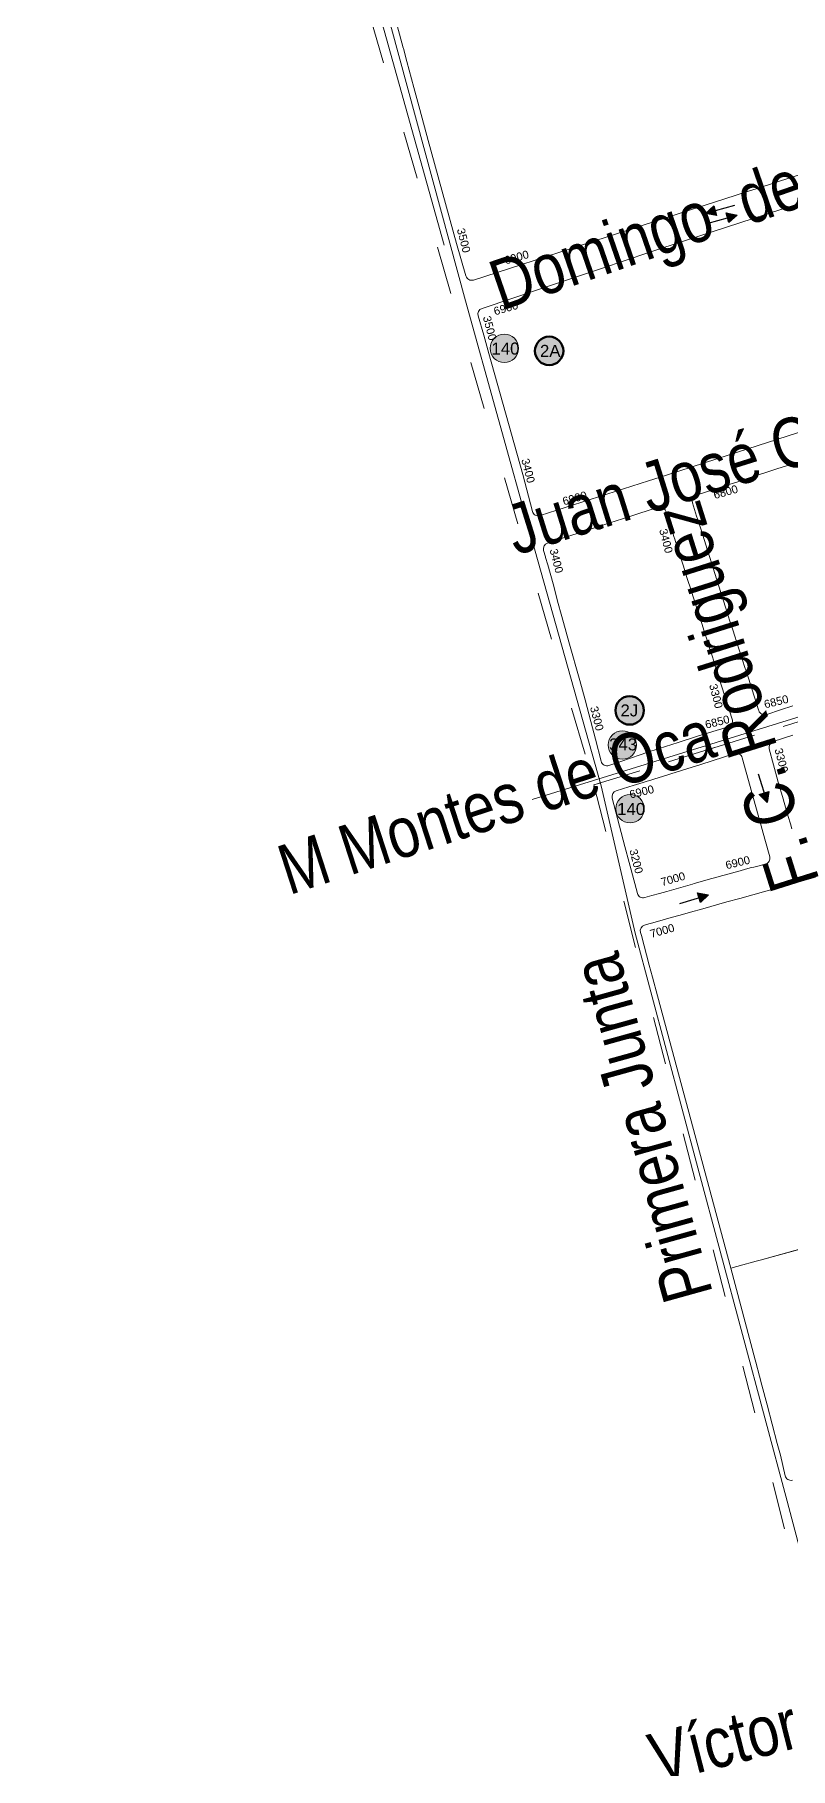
# Model space of a CAD drawing. Header units: millimetres. Extents: x 11558 to 23675, y 49449 to 61482.
# Drawn here: x 13688 to 14066, y 56112 to 56979 of the extents above; entities that cross this region are included whole.
import ezdxf

# ---------------------------------------------------------------- set-up
doc = ezdxf.new("R2010")
doc.units = ezdxf.units.MM
doc.linetypes.add('ACAD_ISO03W100', pattern=[30, 12, -18])
for name, color, linetype in [('0. plano base - nombres calles', 22, 'Continuous'), ('0. Plano Base - PLANO', 254, 'Continuous'), ('0. Plano base - sentido calles', 253, 'Continuous'), ('0.BARRIOS - DIVISIÓN', 12, 'ACAD_ISO03W100'), ('7. puesta en valor CC la lucila', 212, 'Continuous'), ('Linea 140 IDA', 101, 'Continuous'), ('Linea 343 IDA', 55, 'Continuous'), ('numeración', 7, 'Continuous')]:
    doc.layers.add(name, color=color, linetype=linetype)
doc.layers.add('Linea 175', color=7, linetype='Continuous', true_color=0x1090da)
doc.layers.add('Linea 252', color=7, linetype='Continuous', true_color=0x0d2f78)
doc.layers.get('7. puesta en valor CC la lucila').off()
doc.styles.get("Standard").update_dxf_attribs({"font": 'arial.ttf'})

# ---------------------------------------------------------------- blocks, each defined once
blk = doc.blocks.new('MANZANAS')
at = {"layer": '0. Plano Base - PLANO', "color": 0, "linetype": 'Continuous', "lineweight": 5}
for points in [[(5633426.37, 6178155.5), (5633399.28, 6178128.18), (5633391.35, 6178120.18), (5633388.55, 6178117.35), (5633383.6, 6178112.36), (5633369.03, 6178097.65), (5633367.46, 6178096.06), (5633286.97, 6178014.51, -0.423962), (5633282.65, 6178014.55), (5633271.03, 6178026.81), (5633234.67, 6178065.95), (5633223.89, 6178077.71), (5633216.09, 6178086.22), (5633207.07, 6178096.05), (5633202.46, 6178101.08), (5633202.27, 6178101.28), (5633173.11, 6178133.05)], [(5633538.39, 6178094.45), (5633440.39, 6177995.53), (5633417.9, 6177972.84), (5633412.85, 6177967.74), (5633410.95, 6177965.82), (5633370.77, 6177925.32, -0.430631), (5633366.41, 6177925.42), (5633353.61, 6177939.62), (5633310.74, 6177985.44), (5633304.19, 6177992.44), (5633297.26, 6177999.69, -0.402892), (5633297.28, 6178003.85), (5633319.79, 6178027.1), (5633340.74, 6178048.74), (5633341.12, 6178049.13), (5633358.5, 6178067.08), (5633361.82, 6178070.53), (5633363.29, 6178072.05), (5633367.41, 6178076.34), (5633436.67, 6178146.68)], [(5633526.87, 6177899.23), (5633522.31, 6177894.61), (5633517.2, 6177889.44), (5633517.09, 6177889.32, -0.414287), (5633512.84, 6177889.29), (5633512.61, 6177889.52), (5633505.05, 6177896.98), (5633503.48, 6177898.54), (5633497.65, 6177904.3), (5633497.15, 6177904.79), (5633490.12, 6177911.73), (5633484.7, 6177917.1), (5633483.05, 6177918.73), (5633479.77, 6177921.99), (5633477.04, 6177924.71), (5633475.91, 6177925.83), (5633474.61, 6177927.12), (5633468.72, 6177932.97), (5633461.73, 6177939.92), (5633458.8, 6177942.84), (5633454.65, 6177946.99), (5633447.53, 6177954.09), (5633442.43, 6177959.18), (5633440.36, 6177961.25), (5633435.46, 6177966.13, -0.411359), (5633435.43, 6177970.35), (5633447.52, 6177982.7), (5633449.21, 6177984.43), (5633451.08, 6177986.35), (5633452.19, 6177987.48), (5633452.88, 6177988.19), (5633454.57, 6177989.91), (5633461.48, 6177996.98), (5633462.55, 6177998.07), (5633465.51, 6178001.07), (5633468.33, 6178003.88), (5633471.22, 6178006.77)], [(5633554.63, 6177844.47), (5633552.9, 6177846.35), (5633550.24, 6177849.13), (5633547.75, 6177851.75), (5633544.43, 6177855.22), (5633544.3, 6177855.36), (5633537.57, 6177862.42), (5633537.44, 6177862.55), (5633526.28, 6177874.72, -0.398363), (5633526.35, 6177878.84), (5633533.59, 6177886.24)], [(5633655.51, 6177660.14), (5633640.08, 6177645.81), (5633638.62, 6177644.44), (5633637.12, 6177643.06), (5633633.43, 6177639.63), (5633628.88, 6177635.4), (5633533.64, 6177739.37), (5633527.07, 6177746.53), (5633522.84, 6177751.14), (5633512.56, 6177762.36), (5633511.41, 6177763.6, -0.412806), (5633511.56, 6177767.83), (5633512.25, 6177768.49), (5633515.58, 6177771.59), (5633521.66, 6177777.29), (5633525.01, 6177780.42), (5633528.98, 6177784.13), (5633533.6, 6177788.45), (5633542.78, 6177797.04), (5633547.63, 6177801.58), (5633576.31, 6177828.42)], [(5633705.07, 6177555.61, -0.415763), (5633700.83, 6177555.93), (5633694.02, 6177563.9), (5633691.59, 6177566.6), (5633689.95, 6177568.4), (5633676.46, 6177583.26), (5633669.65, 6177590.79), (5633666.53, 6177594.25), (5633661.67, 6177599.56), (5633660.85, 6177600.46), (5633628.88, 6177635.4), (5633633.43, 6177639.63), (5633637.12, 6177643.06), (5633638.62, 6177644.44), (5633640.08, 6177645.81), (5633657.23, 6177661.74)]]:
    blk.add_lwpolyline(points, format="xyb", dxfattribs=at)
for points in [[(5633458.96, 6177830.34, -0.441447), (5633454.53, 6177830.42), (5633446.95, 6177839.03), (5633440.8, 6177845.74), (5633433.2, 6177853.98), (5633426.42, 6177861.29), (5633412.74, 6177875.93), (5633405.82, 6177883.36), (5633402.88, 6177886.54), (5633399.11, 6177890.62), (5633392.29, 6177897.99), (5633385.54, 6177905.24), (5633382.88, 6177908.08), (5633382.65, 6177908.32), (5633380.4, 6177910.73, -0.402393), (5633380.45, 6177914.89), (5633384.5, 6177918.99), (5633396.24, 6177930.9), (5633403.4, 6177938.17), (5633410.41, 6177945.27), (5633421.28, 6177956.3, -0.415214), (5633425.53, 6177956.32), (5633431.1, 6177950.79), (5633432.95, 6177948.96), (5633434.99, 6177946.93), (5633436.01, 6177945.91), (5633438.92, 6177943.03), (5633446.08, 6177935.92), (5633450.25, 6177931.79), (5633452.48, 6177929.57), (5633453.16, 6177928.9), (5633460.24, 6177921.87), (5633462.02, 6177920.1), (5633462.1, 6177920.03), (5633464.53, 6177917.61), (5633467.38, 6177914.78), (5633470.25, 6177911.93), (5633470.37, 6177911.82), (5633474.38, 6177907.83), (5633475.84, 6177906.39), (5633479.05, 6177903.2), (5633481.77, 6177900.47), (5633482.74, 6177899.47), (5633485.85, 6177896.34), (5633489.04, 6177893.12), (5633490.85, 6177891.33), (5633503, 6177879.35, -0.416996), (5633503.01, 6177875.08), (5633500.2, 6177872.29), (5633498.87, 6177870.97), (5633498.5, 6177870.6), (5633494.05, 6177866.24), (5633491.54, 6177863.77), (5633484.43, 6177856.61), (5633477.33, 6177849.45), (5633472.79, 6177844.87), (5633470.26, 6177842.33), (5633463.29, 6177834.92)], [(5633551.12, 6177822.69), (5633546.71, 6177818.76), (5633545.82, 6177817.95), (5633543.44, 6177815.83), (5633541.43, 6177813.94), (5633533.48, 6177806.47), (5633533.06, 6177806.09), (5633530.76, 6177803.92), (5633524.05, 6177797.62), (5633523.44, 6177797.04), (5633513.7, 6177787.89), (5633510.93, 6177785.29), (5633508.05, 6177782.58), (5633505.32, 6177780.02, -0.419138), (5633501.04, 6177780.19), (5633492.82, 6177789.24), (5633490.33, 6177791.98), (5633484.73, 6177798.14), (5633467.92, 6177816.66, -0.402068), (5633468.03, 6177820.81), (5633472.69, 6177825.41), (5633474.37, 6177827.07), (5633478.06, 6177830.71), (5633479.12, 6177831.76), (5633481.33, 6177833.94), (5633482.39, 6177835), (5633486.87, 6177839.45), (5633488.32, 6177840.89), (5633490.34, 6177842.9), (5633494.27, 6177846.81), (5633499.46, 6177852.01), (5633512.03, 6177864.61, -0.425163), (5633516.35, 6177864.54), (5633533.74, 6177845.86), (5633540.42, 6177838.68), (5633541.7, 6177837.31), (5633545.11, 6177833.64), (5633551.32, 6177826.98, -0.420132)]]:
    blk.add_lwpolyline(points, format="xyb", close=True, dxfattribs=at)
blk = doc.blocks.new('140')
at = {"layer": 'Linea 140 IDA', "lineweight": 211, "true_color": 0xededed}
h = blk.add_hatch(color=7, dxfattribs=at)
h.dxf.hatch_style = 1
edge = h.paths.add_edge_path()
edge.add_arc((0, 0), 7.11, 0, 360)
at = {"layer": 'Linea 140 IDA', "lineweight": 9}
blk.add_circle((0, 0), 7.11, dxfattribs=at)
at = {"layer": 'Linea 140 IDA', "lineweight": 15, "insert": (-6.46, 2.88), "char_height": 6, "attachment_point": 1}
blk.add_mtext_dynamic_manual_height_columns('140', width=16.4579, gutter_width=12.5, heights=[0], dxfattribs=at)
blk = doc.blocks.new('343 ida')
at = {"layer": 'Linea 343 IDA', "lineweight": 211, "true_color": 0xededed}
h = blk.add_hatch(color=7, dxfattribs=at)
h.dxf.hatch_style = 1
edge = h.paths.add_edge_path()
edge.add_arc((0, 0), 7.11, 0, 360)
at = {"layer": 'Linea 343 IDA', "lineweight": 15}
blk.add_circle((0, 0), 7.11, dxfattribs=at)
at = {"layer": 'Linea 343 IDA', "lineweight": 211, "insert": (-6.63, 3.28), "char_height": 6, "attachment_point": 1}
blk.add_mtext_dynamic_manual_height_columns('343', width=12.2859, gutter_width=12.5, heights=[0], dxfattribs=at)

msp = doc.modelspace()

# ---------------------------------------------------------------- hatches: boundary and pattern name
at = {"layer": '0. Plano base - sentido calles', "linetype": 'Continuous', "lineweight": 25, "ltscale": 2, "true_color": 0x1a1a1a}
h = msp.add_hatch(color=250, dxfattribs=at)
h.dxf.hatch_style = 1
h.paths.add_polyline_path([(14023.43, 56889.16), (14028.91, 56888.1), (14028.24, 56890.51)])
h.paths.add_polyline_path([(14023.43, 56889.16), (14028.24, 56890.51), (14027.57, 56892.91)])
h = msp.add_hatch(color=250, dxfattribs=at)
h.dxf.hatch_style = 1
h.paths.add_polyline_path([(14039.22, 56888.37), (14033.73, 56889.44), (14034.4, 56887.03)])
h.paths.add_polyline_path([(14039.22, 56888.37), (14034.4, 56887.03), (14035.07, 56884.62)])
h = msp.add_hatch(color=250, dxfattribs=at)
h.dxf.hatch_style = 1
h.paths.add_polyline_path([(14054.27, 56594.75), (14055.14, 56600.27), (14052.75, 56599.52)])
h.paths.add_polyline_path([(14054.27, 56594.75), (14052.75, 56599.52), (14050.37, 56598.76)])
h = msp.add_hatch(color=250, dxfattribs=at)
h.dxf.hatch_style = 1
h.paths.add_polyline_path([(14025.01, 56548.6), (14019.49, 56549.5), (14020.23, 56547.12)])
h.paths.add_polyline_path([(14025.01, 56548.6), (14020.23, 56547.12), (14020.97, 56544.73)])
at = {"layer": 'Linea 175', "lineweight": 211, "true_color": 0xededed}
h = msp.add_hatch(color=7, dxfattribs=at)
h.dxf.hatch_style = 1
edge = h.paths.add_edge_path()
edge.add_arc((13945.25, 56820.45), 7.11, 0, 360)
h = msp.add_hatch(color=7, dxfattribs=at)
h.dxf.hatch_style = 1
edge = h.paths.add_edge_path()
edge.add_arc((13985.52, 56640.72), 7.11, 0, 360)

# ---------------------------------------------------------------- linework, layer by layer
at = {"layer": '0. Plano base - sentido calles', "color": 250, "linetype": 'Continuous', "lineweight": 25, "ltscale": 2, "true_color": 0x1a1a1a}
for points in [[(14037.88, 56893.19), (14023.43, 56889.16), (14027.57, 56892.91), (14028.91, 56888.1), (14023.43, 56889.16)], [(14024.77, 56884.35), (14039.22, 56888.37), (14035.07, 56884.62), (14033.73, 56889.44), (14039.22, 56888.37)], [(14049.73, 56609.05), (14054.27, 56594.75), (14050.37, 56598.76), (14055.14, 56600.27), (14054.27, 56594.75)], [(14010.68, 56544.15), (14025.01, 56548.6), (14020.97, 56544.73), (14019.49, 56549.5), (14025.01, 56548.6)]]:
    msp.add_lwpolyline(points, dxfattribs=at)
at = {"layer": '0.BARRIOS - DIVISIÓN', "color": 14, "lineweight": 18, "ltscale": 2}
for points in [[(15715, 57785.56), (15659.17, 57980.29), (15600.3, 58166.89), (14700.29, 57882.38), (13687.9, 57563.48), (13967.63, 56603.49), (14314.52, 56710.66), (14354.72, 56697.3), (14379.79, 56701.5), (14680.7, 56781.83), (14509.55, 57399.16), (14769.24, 57483.68), (15026.71, 57568.38), (15362.99, 57676.67), (15715, 57785.56)], [(16418.59, 58130.89), (16249.98, 58111.94), (16083.83, 58079.19), (15820.55, 58019.73), (15876.26, 57767.08), (15937.04, 57702.15), (16048.38, 57371.67), (16080.77, 57272.05), (16119.78, 56977.46), (16114.28, 56971.06), (16127.11, 56864.76), (15822.26, 56799.18), (15619.96, 56789.72), (15441.36, 56374.38), (15242.07, 56442.67), (14737.19, 56476.17), (14744.95, 56558.25), (14680.7, 56781.83), (14379.79, 56701.5), (14354.72, 56697.3), (14314.52, 56710.66), (13967.63, 56603.49), (14252.98, 55490.76)]]:
    msp.add_lwpolyline(points, dxfattribs=at)
at = {"layer": 'Linea 140 IDA', "lineweight": 15}
msp.add_lwpolyline([(14132.42, 55994.13), (14093.96, 56133.28), (14064.24, 56245.51), (14019.58, 56412.08), (13988.27, 56529.34), (13971.34, 56603.02), (13936.49, 56726.81), (13903.41, 56845.43), (13866.34, 56981.56), (13817.12, 57157.38), (13776.12, 57304.42), (13740.5, 57429.4), (13706.83, 57554.32), (13899.65, 57617.02), (14019.04, 57654.54), (14054.02, 57666.28), (14162.95, 57701.69), (14273.02, 57739.08), (14496.19, 57810.14), (14584.76, 57839.58), (14536.8, 57989.39)], dxfattribs=at)
at = {"layer": 'Linea 175', "lineweight": 211}
for centre in [(13945.25, 56820.45), (13985.52, 56640.72)]:
    msp.add_circle(centre, 7.11, dxfattribs=at)
at = {"layer": 'Linea 252', "lineweight": 15}
msp.add_lwpolyline([(15040.41, 56950.23), (14896.3, 56766.48), (14781.63, 56854.82), (14658.47, 56827.75), (14611.18, 57004.78), (14560.38, 57194.07), (14513.02, 57366.13), (14424.54, 57341.09), (14326.22, 57313), (14220.24, 57282.3), (14193.32, 57273.78), (14004.57, 57214.1), (13814.62, 57153), (13892.7, 56873.36)], dxfattribs=at)
at = {"layer": 'Linea 343 IDA', "lineweight": 15}
msp.add_lwpolyline([(16737.86, 56281.33), (16170.58, 56253.04), (15929.95, 56242.47), (15488.78, 56225.83), (15385.11, 56222.27), (15297.78, 56247.53), (14931.29, 56271.91), (14766.06, 56283.06), (14584.22, 56295.2), (14431.39, 56305.13), (14388.53, 56311.75), (14307.9, 56316.86), (14207.95, 56680.09), (13936.73, 56596.24)], dxfattribs=at)

# ---------------------------------------------------------------- block references
at = {"layer": '0. Plano Base - PLANO', "color": 28, "lineweight": 5, "true_color": 0x0d0d0d, "rotation": 332.5463477508169}
msp.add_blockref('MANZANAS', (-7833237.48, -2828296.13), dxfattribs=at)
at = {"layer": '7. puesta en valor CC la lucila', "color": 250, "lineweight": 30, "rotation": 332.5463477508169}
msp.add_blockref('MANZANAS', (-7833237.48, -2828296.13), dxfattribs=at)
at = {"layer": 'Linea 140 IDA', "lineweight": 15}
for p in [(13922.85, 56821.74), (13985.72, 56591.58)]:
    msp.add_blockref('140', p, dxfattribs=at)
at = {"layer": 'Linea 343 IDA', "lineweight": 15}
msp.add_blockref('343 ida', (13981.88, 56623.45), dxfattribs=at)

# ---------------------------------------------------------------- texts
at = {"layer": '0. plano base - nombres calles', "color": 250, "lineweight": 15, "true_color": 0x1a1a1a, "char_height": 25, "attachment_point": 1}
for s, insert, rotation in [('{\\fArial Narrow|b0|i0|c0|p34;Domingo  de Acassuso}', (13913.11, 56864.04), 19.09387), ('\\pt28;{\\fArial Narrow|b0|i0|c0|p34;Juan José Castelli}', (13921.07, 56741.97), 17.39791), ('\\pt100;{\\fArial Narrow|b0|i0|c0|p34;F. C. Rodriguez}', (14056.82, 56548.09), 107.53041), ('{\\fArial Narrow|b0|i0|c0|p34;M Montes de Oca}', (13807.4, 56572.05), 17.97995), ('\\pt100;{\\fArial Narrow|b0|i0|c0|p34;Primera Junta}', (14003.2, 56342.65), 105.51625), ('{\\fArial Narrow|b0|i0|c0|p34;Víctor Hugo}', (13993.17, 56128.41), 14.36188)]:
    msp.add_mtext_dynamic_manual_height_columns(s, width=329.255, gutter_width=12.5, heights=[0], dxfattribs=dict(at, insert=insert, rotation=rotation))
at = {"layer": 'Linea 175', "lineweight": 211, "char_height": 5.992, "attachment_point": 1}
for s, insert in [('2A', (13940.67, 56823.45)), ('2J', (13980.94, 56643.72))]:
    msp.add_mtext_dynamic_manual_height_columns(s, width=9.5749, gutter_width=12.5, heights=[0], dxfattribs=dict(at, insert=insert))
at = {"layer": 'numeración', "color": 251, "true_color": 0x606162, "char_height": 4, "attachment_point": 1}
for s, insert, rotation in [('3500', (13902.91, 56882.17), 284.57499), ('6900', (13922.43, 56867.49), 15.77365), ('6900', (13917.06, 56842.04), 15.77365), ('3500', (13915.92, 56838.35), 284.57499), ('3400', (13935.13, 56767.06), 284.57499), ('6900', (13951.51, 56747.06), 15.77365), ('6800', (14027.01, 56750.19), 15.77365), ('3400', (14004.1, 56731.96), 284.57499), ('3400', (13949.29, 56722.01), 284.57499), ('3300', (14029.11, 56654.4), 284.57499), ('6850', (14052.31, 56645.58), 13.92478), ('3300', (13969.51, 56643.21), 284.57499), ('6850', (14022.82, 56635.45), 13.92478), ('3300', (14061.83, 56622.24), 284.57499), ('6900', (13985.01, 56600.51), 13.92478), ('3200', (13989.21, 56571.81), 284.57499), ('6900', (14033.05, 56565.16), 13.92478), ('7000', (14000.65, 56556.69), 15.77365), ('7000', (13995.24, 56530.83), 15.77365)]:
    msp.add_mtext_dynamic_manual_height_columns(s, width=16.0314, gutter_width=12.5, heights=[0], dxfattribs=dict(at, insert=insert, rotation=rotation))

doc.saveas('drawing.dxf')
